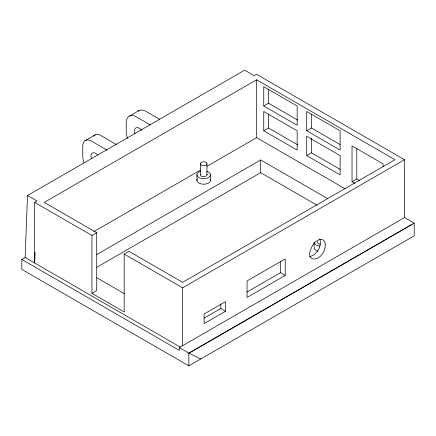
<?xml version="1.0" encoding="UTF-8"?>
<svg xmlns="http://www.w3.org/2000/svg" width="436" height="436" viewBox="0 0 436 436"><rect width="100%" height="100%" fill="white"/><g stroke="black" fill="none" stroke-linecap="round" stroke-linejoin="round"><path stroke-width="0.65" d="M21.8 259.442L21.8 269.404L188.837 365.842L414.2 235.854L414.195 223.139L404.543 217.564L404.537 159.707L256.591 74.294L254.21 75.668L244.667 70.158L27.517 195.53L25.141 257.513L21.8 259.442L179.245 350.342L179.294 347.612L404.543 217.564M35.098 252.242L34.684 263.022L34.678 202.413L37.06 201.04L27.517 195.53M207.056 163.843L206.065 165.146L203.296 165.702A3.346 1.929 0 0 1 201.879 165.418A3.406 1.967 0 0 1 200.582 164.546C199.644 163.244 201.383 162.045 202.566 161.93A3.303 1.908 0 0 1 204.555 161.887L205.476 162.121A3.128 1.809 0 0 1 206.239 162.492A3.619 2.087 0 0 1 206.942 163.266L206.996 175.152L205.683 176.351L203.296 176.722A3.346 1.929 0 0 1 201.879 176.438A3.406 1.967 0 0 1 200.582 175.566L200.304 163.696M200.304 174.716L200.364 174.427M317.68 241.615L317.762 243.037A3.417 1.973 0 0 0 318.662 243.735L320.482 244.193M197.377 178.902L197.012 179.692A6.943 4.006 0 0 0 197.012 180.907C197.83 183.153 200.478 183.91 202.626 184.15A6.943 4.006 0 0 0 204.735 184.15C206.882 183.91 209.536 183.147 210.348 180.907A6.943 4.006 0 0 0 210.348 179.692M91.952 293.341L96.721 290.583L96.721 232.72L44.227 202.413L256.591 79.804L394.989 159.707L182.624 282.315L128.936 251.321L124.162 254.074L124.173 311.931L91.952 293.341L91.947 235.478L34.678 202.413M84.911 140.795L95.353 134.768M129.492 116.074L139.035 110.564M263.753 105.981L297.156 125.268L297.156 105.981L263.753 86.693L263.753 105.981L268.522 103.223L297.826 120.145M263.753 130.778L297.156 150.066L297.156 130.784L263.753 111.496L263.753 130.778L268.522 128.02L297.826 144.943M93.773 231.669L200.555 170.018M207.04 166.274L256.591 137.667L345.143 188.793M91.947 235.478L96.721 232.72M306.704 130.778L340.107 150.066L340.107 130.778L306.704 111.491L306.704 130.778L311.473 128.02L340.194 144.605M96.77 254.58L260.668 159.952L327.796 198.707M96.77 267.295L260.668 172.672L317.195 205.307M306.704 155.576L340.107 174.863L340.107 155.581L306.704 136.294L306.704 155.576L311.473 152.818L340.271 169.446M383.059 166.547L383.059 163.843L352.037 145.929L352.037 181.752L356.812 178.994L359.738 180.684M124.162 254.074L182.624 287.825L404.537 159.707M246.978 292.006L280.452 272.674L285.226 275.432L285.226 258.902L247.054 280.942L247.054 297.472L285.226 275.432M203.966 318.215L220.801 308.497L225.57 311.25L225.57 301.608L204.097 314.007L204.097 323.648L225.57 311.25M188.837 365.842L188.837 353.127L411.813 224.513M414.195 223.139L188.946 353.187L200.767 358.953M200.615 171.315L198.429 172.334L197.012 174.182A6.943 4.006 0 0 0 197.012 175.397C197.83 177.643 200.478 178.4 202.626 178.64A6.943 4.006 0 0 0 204.735 178.64C206.882 178.4 209.536 177.637 210.348 175.397A6.943 4.006 0 0 0 210.348 174.182L209.978 173.397A6.518 3.761 0 0 0 208.92 172.334L207.928 171.762A6.518 3.761 0 0 0 206.746 171.315M309.625 256.624C316.89 255.049 322.117 246.002 319.839 238.928M319.806 246.106L316.612 245.288L314.847 244.024A6.562 3.788 0 0 1 314.198 242.868L314.122 242.46M317.795 251.24L314.847 249.534A6.562 3.788 0 0 1 314.198 248.378L314.122 243.07M352.037 181.752L354.964 183.442M159.652 119.301L146.823 111.894A14.622 8.442 60 0 0 138.065 111.196M150.153 124.838L135.863 116.581A14.622 8.442 60 0 0 126.195 122.914L126.195 130.342A22.634 13.069 60 0 0 127.563 138.61M116.205 144.392L99.915 134.986A12.6 7.276 60 0 0 93.696 136.021M107.24 150.235L90.366 140.496A12.6 7.276 60 0 0 82.742 146.273L82.742 155.429A22.634 13.069 60 0 0 83.75 162.47M96.743 277.71L124.418 293.69M25.141 257.513L180.291 347.089M179.294 347.612L188.837 353.127M206.942 174.286L207.056 174.863M356.812 148.583L356.812 178.994M311.473 114.058L311.473 128.02M311.473 138.19L311.473 152.818M280.452 261.437L280.452 272.674M268.522 89.26L268.522 103.223M268.522 114.058L268.522 128.02M260.668 159.952L260.668 172.672M256.591 79.804L256.591 137.667M220.801 303.996L220.801 308.497M210.419 174.585L210.419 180.504M196.941 174.585L196.941 180.504M182.624 287.825L182.635 345.683M134.991 133.569A6.747 3.897 60 0 1 136.092 127.808A6.747 3.897 60 0 1 141.705 130.342M91.347 158.53A6.747 3.897 60 0 1 92.323 153.074A6.747 3.897 60 0 1 97.511 154.807M325.267 244.901C324.651 262.728 300.796 264.881 313.271 244.329A11.303 6.524 -60 0 1 314.994 242.362L317.512 240.427L320.029 239.457A11.303 6.524 -60 0 1 321.752 239.429C324.264 239.838 325.36 242.623 325.267 244.901"/></g></svg>
